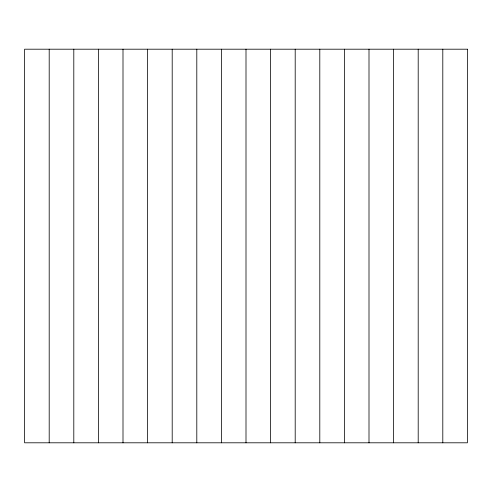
<?xml version="1.0" encoding="UTF-8"?>
<svg xmlns="http://www.w3.org/2000/svg" width="492" height="492" viewBox="0 0 492 492"><rect width="100%" height="100%" fill="white"/><g stroke="black" fill="none" stroke-linecap="round" stroke-linejoin="round"><path stroke-width="0.74" d="M442.8 49.2L442.8 442.8M418.2 49.2L418.2 442.8M393.6 49.2L393.6 442.8M369 49.2L369 442.8M344.4 49.2L344.4 442.8M319.8 49.2L319.8 442.8M295.2 49.2L295.2 442.8M270.6 49.2L270.6 442.8M246 49.2L246 442.8M221.4 49.2L221.4 442.8M196.8 49.2L196.8 442.8M172.2 49.2L172.2 442.8M147.6 49.2L147.6 442.8M123 49.2L123 442.8M98.4 49.2L98.4 442.8M73.8 49.2L73.8 442.8M49.2 49.2L49.2 442.8M467.4 49.2L24.6 49.2L24.6 442.8L467.4 442.8L467.4 49.2"/></g></svg>
